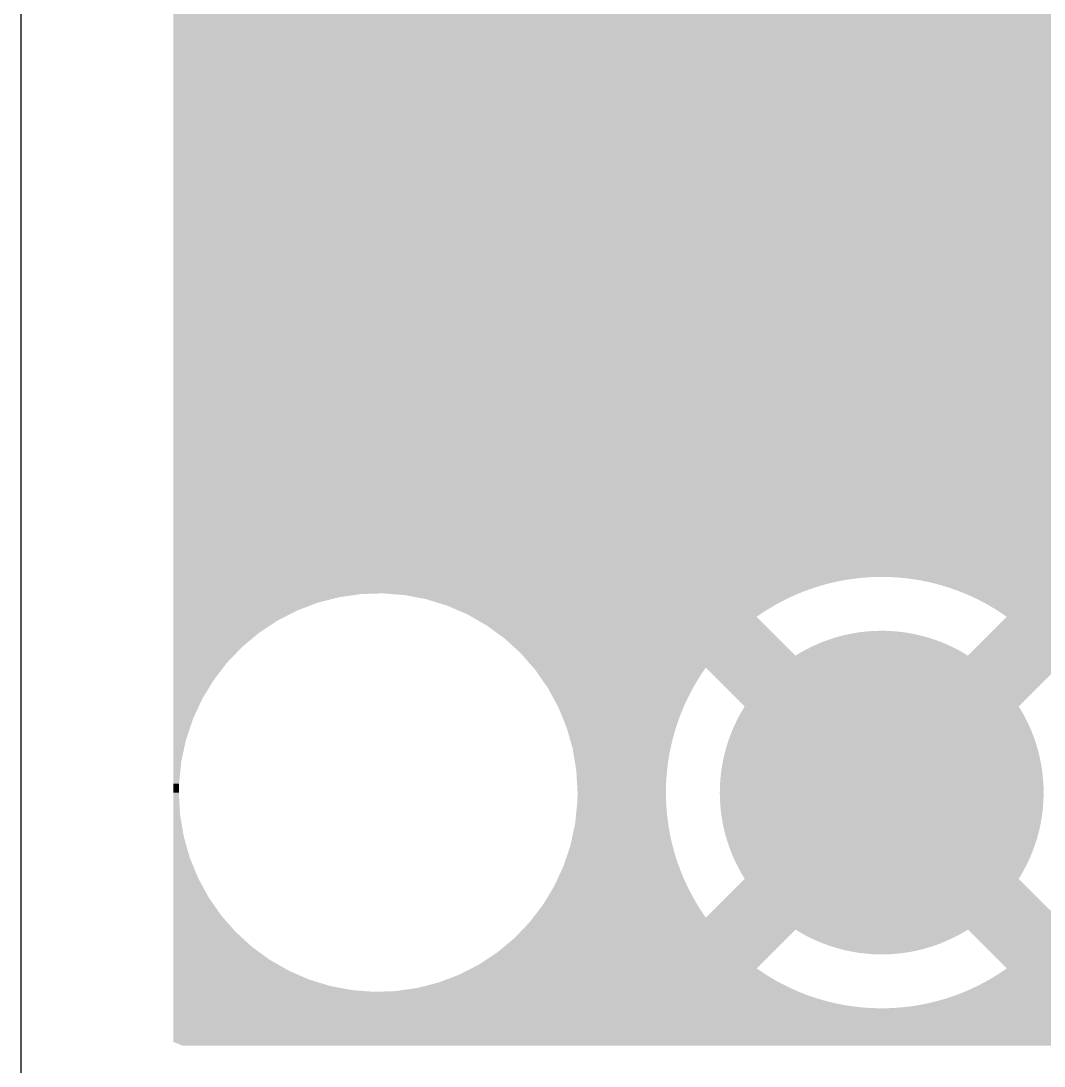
# Model space of a CAD drawing. Extents: x 295 to 953, y 10 to 290.
# Drawn here: x 522.48 to 541.25, y 125.06 to 144.25 of the extents above; entities that cross this region are included whole.
import ezdxf

# ---------------------------------------------------------------- set-up
doc = ezdxf.new("R2010")
doc.units = 0
doc.header["$LTSCALE"] = 5
doc.header["$MEASUREMENT"] = 0
doc.layers.add('GND1', color=7, linetype='CONTINUOUS')

msp = doc.modelspace()

# ---------------------------------------------------------------- linework, layer by layer
at = {"layer": 'GND1'}
msp.add_line((522.478, 271.397), (522.478, 75.599), dxfattribs=at)
for points in [[(525.272, 137.343), (525.272, 144.562), (606.856, 137.343), (606.856, 144.562)], [(525.272, 136.83), (525.272, 137.343), (606.641, 136.83), (606.856, 137.343)], [(525.272, 136.615), (525.272, 136.83), (606.129, 136.615), (606.641, 136.83)], [(525.272, 136.593), (525.272, 136.615), (564.196, 136.593), (564.388, 136.615)], [(525.272, 136.615), (525.272, 136.615), (606.128, 136.615), (606.129, 136.615)], [(525.272, 136.551), (525.272, 136.593), (564.068, 136.551), (564.196, 136.593)], [(525.272, 136.144), (525.272, 136.551), (563.079, 136.144), (564.068, 136.551)], [(525.272, 136.05), (525.272, 136.144), (562.91, 136.05), (563.079, 136.144)], [(525.272, 135.92), (525.272, 136.05), (562.767, 135.92), (562.91, 136.05)], [(525.272, 135.76), (525.272, 135.92), (562.657, 135.76), (562.767, 135.92)], [(525.272, 135.688), (525.272, 135.76), (562.624, 135.688), (562.657, 135.76)], [(525.272, 134.699), (525.272, 135.688), (562.216, 134.699), (562.624, 135.688)], [(525.272, 134.513), (525.272, 134.699), (562.163, 134.513), (562.216, 134.699)], [(525.272, 134.38), (525.272, 134.513), (562.152, 134.38), (562.163, 134.513)], [(525.272, 134.041), (525.272, 134.38), (562.152, 134.041), (562.152, 134.38)], [(525.272, 134.036), (525.272, 134.041), (538.056, 134.036), (538.189, 134.041)], [(525.272, 134.041), (525.272, 134.041), (538.189, 134.041), (538.322, 134.041)], [(525.272, 134.026), (525.272, 134.036), (537.923, 134.026), (538.056, 134.036)], [(525.272, 134.012), (525.272, 134.026), (537.791, 134.012), (537.923, 134.026)], [(525.272, 133.994), (525.272, 134.012), (537.659, 133.994), (537.791, 134.012)], [(525.272, 133.971), (525.272, 133.994), (537.528, 133.971), (537.659, 133.994)], [(525.272, 133.944), (525.272, 133.971), (537.397, 133.944), (537.528, 133.971)], [(525.272, 133.913), (525.272, 133.944), (537.268, 133.913), (537.397, 133.944)], [(525.272, 133.877), (525.272, 133.913), (537.14, 133.877), (537.268, 133.913)], [(538.455, 134.037), (538.322, 134.041), (562.152, 134.037), (562.152, 134.041)], [(538.587, 134.029), (538.455, 134.037), (562.152, 134.029), (562.152, 134.037)], [(538.72, 134.016), (538.587, 134.029), (562.152, 134.016), (562.152, 134.029)], [(538.852, 133.998), (538.72, 134.016), (562.152, 133.998), (562.152, 134.016)], [(538.983, 133.977), (538.852, 133.998), (562.152, 133.977), (562.152, 133.998)], [(539.113, 133.951), (538.983, 133.977), (562.152, 133.951), (562.152, 133.977)], [(539.243, 133.92), (539.113, 133.951), (562.152, 133.92), (562.152, 133.951)], [(539.371, 133.885), (539.243, 133.92), (562.152, 133.885), (562.152, 133.92)], [(525.272, 133.837), (525.272, 133.877), (537.013, 133.837), (537.14, 133.877)], [(525.272, 133.793), (525.272, 133.837), (536.888, 133.793), (537.013, 133.837)], [(525.272, 133.744), (525.272, 133.793), (536.764, 133.744), (536.888, 133.793)], [(525.272, 133.739), (525.272, 133.744), (536.751, 133.739), (536.764, 133.744)], [(525.272, 133.726), (525.272, 133.739), (528.712, 133.726), (529.116, 133.739)], [(525.272, 133.668), (525.272, 133.726), (528.312, 133.668), (528.712, 133.726)], [(529.519, 133.707), (529.116, 133.739), (536.678, 133.707), (536.751, 133.739)], [(529.601, 133.692), (529.519, 133.707), (536.642, 133.692), (536.678, 133.707)], [(539.498, 133.846), (539.371, 133.885), (562.152, 133.846), (562.152, 133.885)], [(539.624, 133.803), (539.498, 133.846), (562.152, 133.803), (562.152, 133.846)], [(539.748, 133.755), (539.624, 133.803), (562.152, 133.755), (562.152, 133.803)], [(539.871, 133.703), (539.748, 133.755), (562.152, 133.703), (562.152, 133.755)], [(525.272, 133.567), (525.272, 133.668), (527.92, 133.567), (528.312, 133.668)], [(525.272, 133.423), (525.272, 133.567), (527.543, 133.423), (527.92, 133.567)], [(529.898, 133.635), (529.601, 133.692), (536.521, 133.635), (536.642, 133.692)], [(529.916, 133.631), (529.898, 133.635), (536.515, 133.631), (536.521, 133.635)], [(530.102, 133.574), (529.916, 133.631), (536.403, 133.574), (536.515, 133.631)], [(530.302, 133.512), (530.102, 133.574), (536.292, 133.512), (536.403, 133.574)], [(539.992, 133.647), (539.871, 133.703), (562.152, 133.647), (562.152, 133.703)], [(540.08, 133.603), (539.992, 133.647), (562.152, 133.603), (562.152, 133.647)], [(540.088, 133.598), (540.08, 133.603), (545.421, 133.598), (545.497, 133.603)], [(540.105, 133.59), (540.088, 133.598), (545.344, 133.59), (545.421, 133.598)], [(540.11, 133.587), (540.105, 133.59), (545.329, 133.587), (545.344, 133.59)], [(540.129, 133.577), (540.11, 133.587), (545.269, 133.577), (545.329, 133.587)], [(540.161, 133.56), (540.129, 133.577), (545.194, 133.56), (545.269, 133.577)], [(540.2, 133.538), (540.161, 133.56), (545.12, 133.538), (545.194, 133.56)], [(540.227, 133.524), (540.2, 133.538), (545.079, 133.524), (545.12, 133.538)], [(540.246, 133.512), (540.227, 133.524), (545.048, 133.512), (545.079, 133.524)], [(525.272, 133.238), (525.272, 133.423), (527.183, 133.238), (527.543, 133.423)], [(530.309, 133.509), (530.302, 133.512), (536.287, 133.509), (536.292, 133.512)], [(530.466, 133.441), (530.309, 133.509), (536.173, 133.441), (536.287, 133.509)], [(530.633, 133.369), (530.466, 133.441), (536.061, 133.369), (536.173, 133.441)], [(530.673, 133.351), (530.633, 133.369), (536.036, 133.351), (536.061, 133.369)], [(530.746, 133.309), (530.673, 133.351), (535.975, 133.309), (536.036, 133.351)], [(540.297, 133.482), (540.246, 133.512), (544.977, 133.482), (545.048, 133.512)], [(540.342, 133.456), (540.297, 133.482), (544.924, 133.456), (544.977, 133.482)], [(540.353, 133.448), (540.342, 133.456), (544.909, 133.448), (544.924, 133.456)], [(540.413, 133.41), (540.353, 133.448), (544.842, 133.41), (544.909, 133.448)], [(540.454, 133.384), (540.413, 133.41), (544.802, 133.384), (544.842, 133.41)], [(540.477, 133.368), (540.454, 133.384), (544.777, 133.368), (544.802, 133.384)], [(540.49, 133.36), (540.477, 133.368), (544.765, 133.36), (544.777, 133.368)], [(540.563, 133.309), (540.49, 133.36), (544.815, 133.309), (544.765, 133.36)], [(525.272, 133.015), (525.272, 133.238), (526.846, 133.015), (527.183, 133.238)], [(531.023, 133.15), (530.746, 133.309), (536.134, 133.15), (535.975, 133.309)], [(531.35, 132.912), (531.023, 133.15), (536.372, 132.912), (536.134, 133.15)], [(540.376, 133.122), (540.563, 133.309), (545.002, 133.122), (544.815, 133.309)], [(525.272, 132.755), (525.272, 133.015), (526.536, 132.755), (526.846, 133.015)], [(537.421, 132.928), (537.525, 132.958), (539.118, 132.928), (539.013, 132.958)], [(537.525, 132.958), (537.532, 132.959), (539.013, 132.958), (539.007, 132.959)], [(537.532, 132.959), (537.637, 132.984), (539.007, 132.959), (538.901, 132.984)], [(537.637, 132.984), (537.644, 132.986), (538.901, 132.984), (538.895, 132.986)], [(537.644, 132.986), (537.75, 133.007), (538.895, 132.986), (538.788, 133.007)], [(537.75, 133.007), (537.757, 133.008), (538.788, 133.007), (538.782, 133.008)], [(537.757, 133.008), (537.864, 133.025), (538.782, 133.008), (538.674, 133.025)], [(537.864, 133.025), (537.871, 133.026), (538.674, 133.025), (538.668, 133.026)], [(537.871, 133.026), (537.979, 133.038), (538.668, 133.026), (538.559, 133.038)], [(537.979, 133.038), (537.986, 133.039), (538.559, 133.038), (538.554, 133.039)], [(537.986, 133.039), (538.093, 133.047), (538.554, 133.039), (538.444, 133.047)], [(538.093, 133.047), (538.102, 133.048), (538.444, 133.047), (538.439, 133.048)], [(538.102, 133.048), (538.209, 133.052), (538.439, 133.048), (538.327, 133.052)], [(538.209, 133.052), (538.324, 133.052), (538.327, 133.052), (538.324, 133.052)], [(540.172, 132.917), (540.238, 132.984), (544.371, 132.917), (544.41, 132.984)], [(540.238, 132.984), (540.302, 133.047), (544.41, 132.984), (544.453, 133.047)], [(540.302, 133.047), (540.376, 133.122), (562.152, 133.047), (562.152, 133.122)], [(525.272, 132.464), (525.272, 132.755), (526.256, 132.464), (526.536, 132.755)], [(531.648, 132.639), (531.35, 132.912), (536.645, 132.639), (536.372, 132.912)], [(536.888, 132.711), (536.985, 132.76), (539.651, 132.711), (539.553, 132.76)], [(536.985, 132.76), (536.991, 132.763), (539.553, 132.76), (539.548, 132.763)], [(536.991, 132.763), (537.09, 132.808), (539.548, 132.763), (539.449, 132.808)], [(537.09, 132.808), (537.096, 132.811), (539.449, 132.808), (539.443, 132.811)], [(537.096, 132.811), (537.196, 132.852), (539.443, 132.811), (539.342, 132.852)], [(537.196, 132.852), (537.202, 132.854), (539.342, 132.852), (539.336, 132.854)], [(537.202, 132.854), (537.305, 132.891), (539.336, 132.854), (539.234, 132.891)], [(537.305, 132.891), (537.311, 132.893), (539.234, 132.891), (539.228, 132.893)], [(537.311, 132.893), (537.414, 132.927), (539.228, 132.893), (539.124, 132.927)], [(537.414, 132.927), (537.421, 132.928), (539.124, 132.927), (539.118, 132.928)], [(539.961, 132.707), (540.033, 132.779), (544.279, 132.707), (544.306, 132.779)], [(540.033, 132.779), (540.103, 132.849), (544.306, 132.779), (544.336, 132.849)], [(540.103, 132.849), (540.172, 132.917), (544.336, 132.849), (544.371, 132.917)], [(531.685, 132.596), (531.648, 132.639), (536.688, 132.596), (536.645, 132.639)], [(531.718, 132.559), (531.685, 132.596), (544.238, 132.559), (544.247, 132.596)], [(531.784, 132.483), (531.718, 132.559), (544.224, 132.483), (544.238, 132.559)], [(536.688, 132.596), (536.781, 132.653), (539.851, 132.596), (539.757, 132.653)], [(536.781, 132.653), (536.787, 132.656), (539.757, 132.653), (539.752, 132.656)], [(536.787, 132.656), (536.882, 132.709), (539.752, 132.656), (539.656, 132.709)], [(536.882, 132.709), (536.888, 132.711), (539.656, 132.709), (539.651, 132.711)], [(539.851, 132.596), (539.887, 132.633), (544.247, 132.596), (544.256, 132.633)], [(539.887, 132.633), (539.961, 132.707), (544.256, 132.633), (544.279, 132.707)], [(525.272, 132.143), (525.272, 132.464), (526.011, 132.143), (526.256, 132.464)], [(531.851, 132.407), (531.784, 132.483), (544.215, 132.407), (544.224, 132.483)], [(531.877, 132.377), (531.851, 132.407), (544.213, 132.377), (544.215, 132.407)], [(531.914, 132.335), (531.877, 132.377), (535.014, 132.335), (535.043, 132.377)], [(535.755, 131.664), (535.043, 132.377), (540.783, 131.664), (541.496, 132.377)], [(531.961, 132.267), (531.914, 132.335), (534.967, 132.267), (535.014, 132.335)], [(532.039, 132.155), (531.961, 132.267), (534.896, 132.155), (534.967, 132.267)], [(525.272, 131.797), (525.272, 132.143), (525.802, 131.797), (526.011, 132.143)], [(532.119, 132.04), (532.039, 132.155), (534.828, 132.04), (534.896, 132.155)], [(532.145, 132.003), (532.119, 132.04), (534.808, 132.003), (534.828, 132.04)], [(532.188, 131.923), (532.145, 132.003), (534.764, 131.923), (534.808, 132.003)], [(525.272, 131.43), (525.272, 131.797), (525.632, 131.43), (525.802, 131.797)], [(532.252, 131.805), (532.188, 131.923), (534.704, 131.805), (534.764, 131.923)], [(532.318, 131.684), (532.252, 131.805), (534.649, 131.684), (534.704, 131.805)], [(532.338, 131.648), (532.318, 131.684), (534.633, 131.648), (534.649, 131.684)], [(532.373, 131.561), (532.338, 131.648), (534.597, 131.561), (534.633, 131.648)], [(535.696, 131.565), (535.727, 131.617), (540.842, 131.565), (540.812, 131.617)], [(535.727, 131.617), (535.755, 131.664), (540.812, 131.617), (540.783, 131.664)], [(525.272, 131.046), (525.272, 131.43), (525.504, 131.046), (525.632, 131.43)], [(532.424, 131.437), (532.373, 131.561), (534.549, 131.437), (534.597, 131.561)], [(532.475, 131.311), (532.424, 131.437), (534.506, 131.311), (534.549, 131.437)], [(535.589, 131.361), (535.616, 131.416), (540.949, 131.361), (540.923, 131.416)], [(535.616, 131.416), (535.64, 131.464), (540.923, 131.416), (540.898, 131.464)], [(535.64, 131.464), (535.67, 131.518), (540.898, 131.464), (540.869, 131.518)], [(535.67, 131.518), (535.696, 131.565), (540.869, 131.518), (540.842, 131.565)], [(532.49, 131.273), (532.475, 131.311), (534.494, 131.273), (534.506, 131.311)], [(532.516, 131.184), (532.49, 131.273), (534.467, 131.184), (534.494, 131.273)], [(535.521, 131.206), (535.541, 131.256), (541.019, 131.206), (540.997, 131.256)], [(535.541, 131.256), (535.566, 131.312), (540.997, 131.256), (540.973, 131.312)], [(535.566, 131.312), (535.589, 131.361), (540.973, 131.312), (540.949, 131.361)], [(525.272, 130.651), (525.272, 131.046), (525.419, 130.651), (525.504, 131.046)], [(532.552, 131.056), (532.516, 131.184), (534.432, 131.056), (534.467, 131.184)], [(532.589, 130.926), (532.552, 131.056), (534.401, 130.926), (534.432, 131.056)], [(535.442, 130.99), (535.458, 131.041), (541.097, 130.99), (541.08, 131.041)], [(535.458, 131.041), (535.479, 131.099), (541.08, 131.041), (541.06, 131.099)], [(535.479, 131.099), (535.498, 131.15), (541.06, 131.099), (541.04, 131.15)], [(535.498, 131.15), (535.521, 131.206), (541.04, 131.15), (541.019, 131.206)], [(532.601, 130.885), (532.589, 130.926), (534.393, 130.885), (534.401, 130.926)], [(532.615, 130.796), (532.601, 130.885), (534.375, 130.796), (534.393, 130.885)], [(535.392, 130.821), (535.409, 130.879), (541.146, 130.821), (541.13, 130.879)], [(535.409, 130.879), (535.423, 130.932), (541.13, 130.879), (541.115, 130.932)], [(535.423, 130.932), (535.442, 130.99), (541.115, 130.932), (541.097, 130.99)], [(525.272, 130.249), (525.272, 130.651), (525.379, 130.249), (525.419, 130.651)], [(532.637, 130.665), (532.615, 130.796), (534.353, 130.665), (534.375, 130.796)], [(532.659, 130.533), (532.637, 130.665), (534.336, 130.533), (534.353, 130.665)], [(535.344, 130.595), (535.355, 130.655), (541.194, 130.595), (541.184, 130.655)], [(535.355, 130.655), (535.366, 130.708), (541.184, 130.655), (541.172, 130.708)], [(535.366, 130.708), (535.38, 130.768), (541.172, 130.708), (541.159, 130.768)], [(535.38, 130.768), (535.392, 130.821), (541.159, 130.768), (541.146, 130.821)], [(532.667, 130.486), (532.659, 130.533), (534.331, 130.486), (534.336, 130.533)], [(532.672, 130.4), (532.667, 130.486), (534.323, 130.4), (534.331, 130.486)], [(535.32, 130.427), (535.326, 130.481), (541.219, 130.427), (541.212, 130.481)], [(535.326, 130.481), (535.335, 130.542), (541.212, 130.481), (541.204, 130.542)], [(535.335, 130.542), (535.344, 130.595), (541.204, 130.542), (541.194, 130.595)], [(532.679, 130.268), (532.672, 130.4), (534.314, 130.268), (534.323, 130.4)], [(532.687, 130.135), (532.679, 130.268), (534.31, 130.135), (534.314, 130.268)], [(535.304, 130.252), (535.309, 130.313), (541.234, 130.252), (541.23, 130.313)], [(535.309, 130.313), (535.313, 130.367), (541.23, 130.313), (541.225, 130.367)], [(535.313, 130.367), (535.32, 130.427), (541.225, 130.367), (541.219, 130.427)], [(525.272, 130.082), (525.272, 130.249), (525.375, 130.082), (525.379, 130.249)], [(525.272, 129.679), (525.272, 130.082), (525.397, 129.679), (525.375, 130.082)], [(532.69, 130.082), (532.687, 130.135), (534.31, 130.082), (534.31, 130.135)], [(532.687, 129.949), (532.69, 130.082), (534.312, 129.949), (534.31, 130.082)], [(535.299, 130.082), (535.3, 130.137), (541.239, 130.082), (541.238, 130.137)], [(535.3, 130.028), (535.299, 130.082), (541.239, 130.028), (541.239, 130.082)], [(535.3, 130.137), (535.302, 130.198), (541.238, 130.137), (541.237, 130.198)], [(535.302, 130.198), (535.304, 130.252), (541.237, 130.198), (541.234, 130.252)], [(532.676, 129.817), (532.686, 129.916), (534.319, 129.817), (534.314, 129.916)], [(532.686, 129.916), (532.687, 129.949), (534.314, 129.916), (534.312, 129.949)], [(535.301, 129.967), (535.3, 130.028), (541.236, 129.967), (541.239, 130.028)], [(535.305, 129.913), (535.301, 129.967), (541.234, 129.913), (541.236, 129.967)], [(535.308, 129.852), (535.305, 129.913), (541.23, 129.852), (541.234, 129.913)], [(525.272, 129.28), (525.272, 129.679), (525.464, 129.28), (525.397, 129.679)], [(532.649, 129.552), (532.662, 129.684), (534.346, 129.552), (534.33, 129.684)], [(532.662, 129.684), (532.676, 129.817), (534.33, 129.684), (534.319, 129.817)], [(535.313, 129.798), (535.308, 129.852), (541.226, 129.798), (541.23, 129.852)], [(535.319, 129.738), (535.313, 129.798), (541.219, 129.738), (541.226, 129.798)], [(535.327, 129.683), (535.319, 129.738), (541.212, 129.683), (541.219, 129.738)], [(535.335, 129.623), (535.327, 129.683), (541.203, 129.623), (541.212, 129.683)], [(532.625, 129.42), (532.645, 129.514), (534.366, 129.42), (534.352, 129.514)], [(532.645, 129.514), (532.649, 129.552), (534.352, 129.514), (534.346, 129.552)], [(535.344, 129.57), (535.335, 129.623), (541.195, 129.57), (541.203, 129.623)], [(535.355, 129.51), (535.344, 129.57), (541.183, 129.51), (541.195, 129.57)], [(535.366, 129.456), (535.355, 129.51), (541.173, 129.456), (541.183, 129.51)], [(532.597, 129.29), (532.625, 129.42), (534.39, 129.29), (534.366, 129.42)], [(535.379, 129.397), (535.366, 129.456), (541.159, 129.397), (541.173, 129.456)], [(535.393, 129.344), (535.379, 129.397), (541.146, 129.344), (541.159, 129.397)], [(535.408, 129.286), (535.393, 129.344), (541.13, 129.286), (541.146, 129.344)], [(525.272, 128.891), (525.272, 129.28), (525.574, 128.891), (525.464, 129.28)], [(532.531, 129.031), (532.56, 129.118), (534.452, 129.031), (534.43, 129.118)], [(532.56, 129.118), (532.569, 129.16), (534.43, 129.118), (534.419, 129.16)], [(532.569, 129.16), (532.597, 129.29), (534.419, 129.16), (534.39, 129.29)], [(535.424, 129.233), (535.408, 129.286), (541.115, 129.233), (541.13, 129.286)], [(535.441, 129.175), (535.424, 129.233), (541.097, 129.175), (541.115, 129.233)], [(535.459, 129.124), (535.441, 129.175), (541.08, 129.124), (541.097, 129.175)], [(535.478, 129.066), (535.459, 129.124), (541.059, 129.066), (541.08, 129.124)], [(532.489, 128.903), (532.531, 129.031), (534.49, 128.903), (534.452, 129.031)], [(535.498, 129.015), (535.478, 129.066), (541.041, 129.015), (541.059, 129.066)], [(535.52, 128.959), (535.498, 129.015), (541.018, 128.959), (541.041, 129.015)], [(535.542, 128.909), (535.52, 128.959), (540.997, 128.909), (541.018, 128.959)], [(525.272, 128.517), (525.272, 128.891), (525.727, 128.517), (525.574, 128.891)], [(532.394, 128.652), (532.432, 128.735), (534.578, 128.652), (534.547, 128.735)], [(532.432, 128.735), (532.446, 128.777), (534.547, 128.735), (534.532, 128.777)], [(532.446, 128.777), (532.489, 128.903), (534.532, 128.777), (534.49, 128.903)], [(535.566, 128.853), (535.542, 128.909), (540.972, 128.853), (540.997, 128.909)], [(535.589, 128.804), (535.566, 128.853), (540.95, 128.804), (540.972, 128.853)], [(535.615, 128.749), (535.589, 128.804), (540.923, 128.749), (540.95, 128.804)], [(535.641, 128.701), (535.615, 128.749), (540.898, 128.701), (540.923, 128.749)], [(532.281, 128.407), (532.337, 128.529), (534.682, 128.407), (534.628, 128.529)], [(532.337, 128.529), (532.394, 128.652), (534.628, 128.529), (534.578, 128.652)], [(535.669, 128.647), (535.641, 128.701), (540.869, 128.647), (540.898, 128.701)], [(535.696, 128.6), (535.669, 128.647), (540.843, 128.6), (540.869, 128.647)], [(535.727, 128.547), (535.696, 128.6), (540.811, 128.547), (540.843, 128.6)], [(535.755, 128.501), (535.727, 128.547), (540.783, 128.501), (540.811, 128.547)], [(525.272, 128.162), (525.272, 128.517), (525.92, 128.162), (525.727, 128.517)], [(532.214, 128.288), (532.263, 128.368), (534.74, 128.288), (534.701, 128.368)], [(532.263, 128.368), (532.281, 128.407), (534.701, 128.368), (534.682, 128.407)], [(535.043, 127.788), (535.755, 128.501), (541.496, 127.788), (540.783, 128.501)], [(525.272, 127.83), (525.272, 128.162), (526.151, 127.83), (525.92, 128.162)], [(532.074, 128.055), (532.144, 128.17), (534.869, 128.055), (534.803, 128.17)], [(532.144, 128.17), (532.214, 128.288), (534.803, 128.17), (534.74, 128.288)], [(531.993, 127.942), (532.054, 128.022), (534.939, 127.942), (534.889, 128.022)], [(532.054, 128.022), (532.074, 128.055), (534.889, 128.022), (534.869, 128.055)], [(525.272, 127.526), (525.272, 127.83), (526.417, 127.526), (526.151, 127.83)], [(531.808, 127.701), (531.853, 127.759), (544.269, 127.701), (544.252, 127.759)], [(531.853, 127.759), (531.875, 127.788), (544.252, 127.759), (544.246, 127.788)], [(531.875, 127.788), (531.908, 127.831), (535.043, 127.788), (535.013, 127.831)], [(531.908, 127.831), (531.993, 127.942), (535.013, 127.831), (534.939, 127.942)], [(531.529, 127.409), (531.681, 127.568), (536.529, 127.409), (536.688, 127.568)], [(531.681, 127.568), (531.724, 127.613), (544.319, 127.568), (544.3, 127.613)], [(531.724, 127.613), (531.793, 127.685), (544.3, 127.613), (544.274, 127.685)], [(531.793, 127.685), (531.808, 127.701), (544.274, 127.685), (544.269, 127.701)], [(536.781, 127.512), (536.688, 127.568), (539.757, 127.512), (539.851, 127.568)], [(539.877, 127.542), (539.851, 127.568), (544.33, 127.542), (544.319, 127.568)], [(525.272, 127.253), (525.272, 127.526), (526.715, 127.253), (526.417, 127.526)], [(531.218, 127.15), (531.529, 127.409), (536.27, 127.15), (536.529, 127.409)], [(536.786, 127.509), (536.781, 127.512), (539.752, 127.509), (539.757, 127.512)], [(536.882, 127.456), (536.786, 127.509), (539.657, 127.456), (539.752, 127.509)], [(536.887, 127.453), (536.882, 127.456), (539.651, 127.453), (539.657, 127.456)], [(536.985, 127.404), (536.887, 127.453), (539.554, 127.404), (539.651, 127.453)], [(536.99, 127.402), (536.985, 127.404), (539.548, 127.402), (539.554, 127.404)], [(537.09, 127.357), (536.99, 127.402), (539.449, 127.357), (539.548, 127.402)], [(539.946, 127.474), (539.877, 127.542), (544.364, 127.474), (544.33, 127.542)], [(540.012, 127.407), (539.946, 127.474), (544.402, 127.407), (544.364, 127.474)], [(540.077, 127.343), (540.012, 127.407), (544.444, 127.343), (544.402, 127.407)], [(525.272, 127.014), (525.272, 127.253), (527.041, 127.014), (526.715, 127.253)], [(537.095, 127.354), (537.09, 127.357), (539.443, 127.354), (539.449, 127.357)], [(537.197, 127.313), (537.095, 127.354), (539.342, 127.313), (539.443, 127.354)], [(537.202, 127.311), (537.197, 127.313), (539.336, 127.311), (539.342, 127.313)], [(537.305, 127.273), (537.202, 127.311), (539.234, 127.273), (539.336, 127.311)], [(537.31, 127.271), (537.305, 127.273), (539.228, 127.271), (539.234, 127.273)], [(537.415, 127.238), (537.31, 127.271), (539.124, 127.238), (539.228, 127.271)], [(537.42, 127.236), (537.415, 127.238), (539.118, 127.236), (539.124, 127.238)], [(537.526, 127.207), (537.42, 127.236), (539.013, 127.207), (539.118, 127.236)], [(537.531, 127.206), (537.526, 127.207), (539.007, 127.206), (539.013, 127.207)], [(537.638, 127.18), (537.531, 127.206), (538.901, 127.18), (539.007, 127.206)], [(540.089, 127.33), (540.077, 127.343), (544.453, 127.33), (544.444, 127.343)], [(540.132, 127.287), (540.089, 127.33), (549.103, 127.287), (549.101, 127.33)], [(540.164, 127.255), (540.132, 127.287), (549.107, 127.255), (549.103, 127.287)], [(540.402, 127.018), (540.164, 127.255), (544.765, 127.018), (545.002, 127.255)], [(525.272, 126.814), (525.272, 127.014), (527.392, 126.814), (527.041, 127.014)], [(530.881, 126.927), (531.218, 127.15), (536.046, 126.927), (536.27, 127.15)], [(537.643, 127.179), (537.638, 127.18), (538.895, 127.179), (538.901, 127.18)], [(537.751, 127.158), (537.643, 127.179), (538.788, 127.158), (538.895, 127.179)], [(537.756, 127.157), (537.751, 127.158), (538.781, 127.157), (538.788, 127.158)], [(537.865, 127.14), (537.756, 127.157), (538.674, 127.14), (538.781, 127.157)], [(537.87, 127.139), (537.865, 127.14), (538.667, 127.139), (538.674, 127.14)], [(537.98, 127.127), (537.87, 127.139), (538.56, 127.127), (538.667, 127.139)], [(537.985, 127.126), (537.98, 127.127), (538.552, 127.126), (538.56, 127.127)], [(538.095, 127.118), (537.985, 127.126), (538.445, 127.118), (538.552, 127.126)], [(538.1, 127.117), (538.095, 127.118), (538.436, 127.117), (538.445, 127.118)], [(538.212, 127.113), (538.1, 127.117), (538.33, 127.113), (538.436, 127.117)], [(538.215, 127.113), (538.212, 127.113), (538.215, 127.113), (538.33, 127.113)], [(540.444, 126.975), (540.402, 127.018), (544.829, 126.975), (544.765, 127.018)], [(525.272, 126.652), (525.272, 126.814), (527.763, 126.652), (527.392, 126.814)], [(530.596, 126.781), (530.743, 126.856), (536.085, 126.781), (535.975, 126.856)], [(530.743, 126.856), (530.881, 126.927), (535.975, 126.856), (536.046, 126.927)], [(540.483, 126.936), (540.444, 126.975), (544.895, 126.936), (544.829, 126.975)], [(540.477, 126.796), (540.487, 126.803), (545.292, 126.796), (545.254, 126.803)], [(540.518, 126.901), (540.483, 126.936), (544.963, 126.901), (544.895, 126.936)], [(540.487, 126.803), (540.514, 126.821), (545.254, 126.803), (545.179, 126.821)], [(540.514, 126.821), (540.546, 126.844), (545.179, 126.821), (545.106, 126.844)], [(540.549, 126.871), (540.518, 126.901), (545.034, 126.871), (544.963, 126.901)], [(540.546, 126.844), (540.563, 126.856), (545.106, 126.844), (545.073, 126.856)], [(540.563, 126.856), (540.549, 126.871), (545.073, 126.856), (545.034, 126.871)], [(525.272, 126.533), (525.272, 126.652), (528.149, 126.533), (527.763, 126.652)], [(530.144, 126.598), (530.257, 126.641), (536.39, 126.598), (536.311, 126.641)], [(530.257, 126.641), (530.435, 126.709), (536.311, 126.641), (536.197, 126.709)], [(530.435, 126.709), (530.522, 126.742), (536.197, 126.709), (536.145, 126.742)], [(530.522, 126.742), (530.596, 126.781), (536.145, 126.742), (536.085, 126.781)], [(540.135, 126.591), (540.208, 126.631), (562.152, 126.591), (562.152, 126.631)], [(540.208, 126.631), (540.231, 126.644), (549.342, 126.631), (549.333, 126.644)], [(540.231, 126.644), (540.252, 126.655), (549.333, 126.644), (549.326, 126.655)], [(540.252, 126.655), (540.34, 126.708), (549.326, 126.655), (549.291, 126.708)], [(540.34, 126.708), (540.366, 126.724), (549.291, 126.708), (549.283, 126.724)], [(540.366, 126.724), (540.444, 126.775), (549.283, 126.724), (549.254, 126.775)], [(540.444, 126.775), (540.445, 126.775), (545.559, 126.775), (545.482, 126.775)], [(540.445, 126.775), (540.452, 126.78), (545.482, 126.775), (545.405, 126.78)], [(540.452, 126.78), (540.467, 126.789), (545.405, 126.78), (545.329, 126.789)], [(540.467, 126.789), (540.477, 126.796), (545.329, 126.789), (545.292, 126.796)], [(525.272, 126.458), (525.272, 126.533), (528.546, 126.458), (528.149, 126.533)], [(525.272, 126.426), (525.272, 126.458), (528.949, 126.426), (528.546, 126.458)], [(525.272, 126.41), (525.272, 126.426), (536.79, 126.41), (536.752, 126.426)], [(528.949, 126.426), (529.353, 126.439), (536.752, 126.426), (536.721, 126.439)], [(529.353, 126.439), (529.509, 126.462), (536.721, 126.439), (536.668, 126.462)], [(529.509, 126.462), (529.753, 126.497), (536.668, 126.462), (536.592, 126.497)], [(529.753, 126.497), (529.833, 126.518), (536.592, 126.497), (536.547, 126.518)], [(529.833, 126.518), (530.064, 126.577), (536.547, 126.518), (536.428, 126.577)], [(530.064, 126.577), (530.144, 126.598), (536.428, 126.577), (536.39, 126.598)], [(539.651, 126.372), (539.775, 126.421), (549.707, 126.372), (549.756, 126.421)], [(539.775, 126.421), (539.897, 126.473), (549.756, 126.421), (549.808, 126.473)], [(539.897, 126.473), (540.017, 126.53), (549.808, 126.473), (549.865, 126.53)], [(540.017, 126.53), (540.069, 126.557), (549.865, 126.53), (549.892, 126.557)], [(540.069, 126.557), (540.135, 126.591), (562.152, 126.557), (562.152, 126.591)], [(525.272, 126.362), (525.272, 126.41), (536.914, 126.362), (536.79, 126.41)], [(525.272, 126.319), (525.272, 126.362), (537.04, 126.319), (536.914, 126.362)], [(525.272, 126.28), (525.272, 126.319), (537.167, 126.28), (537.04, 126.319)], [(525.272, 126.245), (525.272, 126.28), (537.296, 126.245), (537.167, 126.28)], [(525.272, 126.214), (525.272, 126.245), (537.425, 126.214), (537.296, 126.245)], [(539.141, 126.22), (539.212, 126.238), (549.818, 126.22), (549.784, 126.238)], [(539.212, 126.238), (539.27, 126.252), (549.784, 126.238), (549.76, 126.252)], [(539.27, 126.252), (539.358, 126.277), (549.76, 126.252), (549.718, 126.277)], [(539.358, 126.277), (539.398, 126.288), (549.718, 126.277), (549.701, 126.288)], [(539.398, 126.288), (539.498, 126.319), (549.701, 126.288), (549.654, 126.319)], [(539.498, 126.319), (539.525, 126.328), (549.654, 126.319), (549.663, 126.328)], [(539.525, 126.328), (539.651, 126.372), (549.663, 126.328), (549.707, 126.372)], [(525.272, 126.188), (525.272, 126.214), (537.556, 126.188), (537.425, 126.214)], [(525.272, 126.166), (525.272, 126.188), (537.687, 126.166), (537.556, 126.188)], [(525.272, 126.149), (525.272, 126.166), (537.819, 126.149), (537.687, 126.166)], [(525.272, 126.136), (525.272, 126.149), (537.951, 126.136), (537.819, 126.149)], [(525.272, 126.128), (525.272, 126.136), (538.084, 126.128), (537.951, 126.136)], [(525.272, 126.124), (525.272, 126.128), (538.217, 126.124), (538.084, 126.128)], [(525.272, 126.123), (525.272, 126.124), (550.068, 126.123), (550.066, 126.124)], [(525.272, 126.105), (525.272, 126.123), (550.143, 126.105), (550.068, 126.123)], [(525.272, 126.091), (525.272, 126.105), (550.219, 126.091), (550.143, 126.105)], [(525.272, 126.082), (525.272, 126.091), (550.295, 126.082), (550.219, 126.091)], [(525.272, 126.077), (525.272, 126.082), (550.371, 126.077), (550.295, 126.082)], [(525.272, 126.076), (525.272, 126.077), (550.448, 126.076), (550.371, 126.077)], [(525.272, 125.509), (525.272, 126.076), (562.152, 125.509), (562.152, 126.076)], [(538.217, 126.124), (538.35, 126.124), (550.066, 126.124), (550.064, 126.124)], [(538.35, 126.124), (538.483, 126.129), (550.064, 126.124), (550.048, 126.129)], [(538.483, 126.129), (538.616, 126.139), (550.048, 126.129), (550.017, 126.139)], [(538.616, 126.139), (538.681, 126.145), (550.017, 126.139), (549.995, 126.145)], [(538.681, 126.145), (538.748, 126.152), (549.995, 126.145), (549.976, 126.152)], [(538.748, 126.152), (538.88, 126.171), (549.976, 126.152), (549.927, 126.171)], [(538.88, 126.171), (538.888, 126.172), (549.927, 126.171), (549.923, 126.172)], [(538.888, 126.172), (539.011, 126.193), (549.923, 126.172), (549.874, 126.193)], [(539.011, 126.193), (539.056, 126.203), (549.874, 126.193), (549.853, 126.203)], [(539.056, 126.203), (539.141, 126.22), (549.853, 126.203), (549.818, 126.22)], [(525.44, 125.439), (525.272, 125.509), (562.152, 125.439), (562.152, 125.509)]]:
    msp.add_solid(points, dxfattribs=at)

doc.saveas('drawing.dxf')
